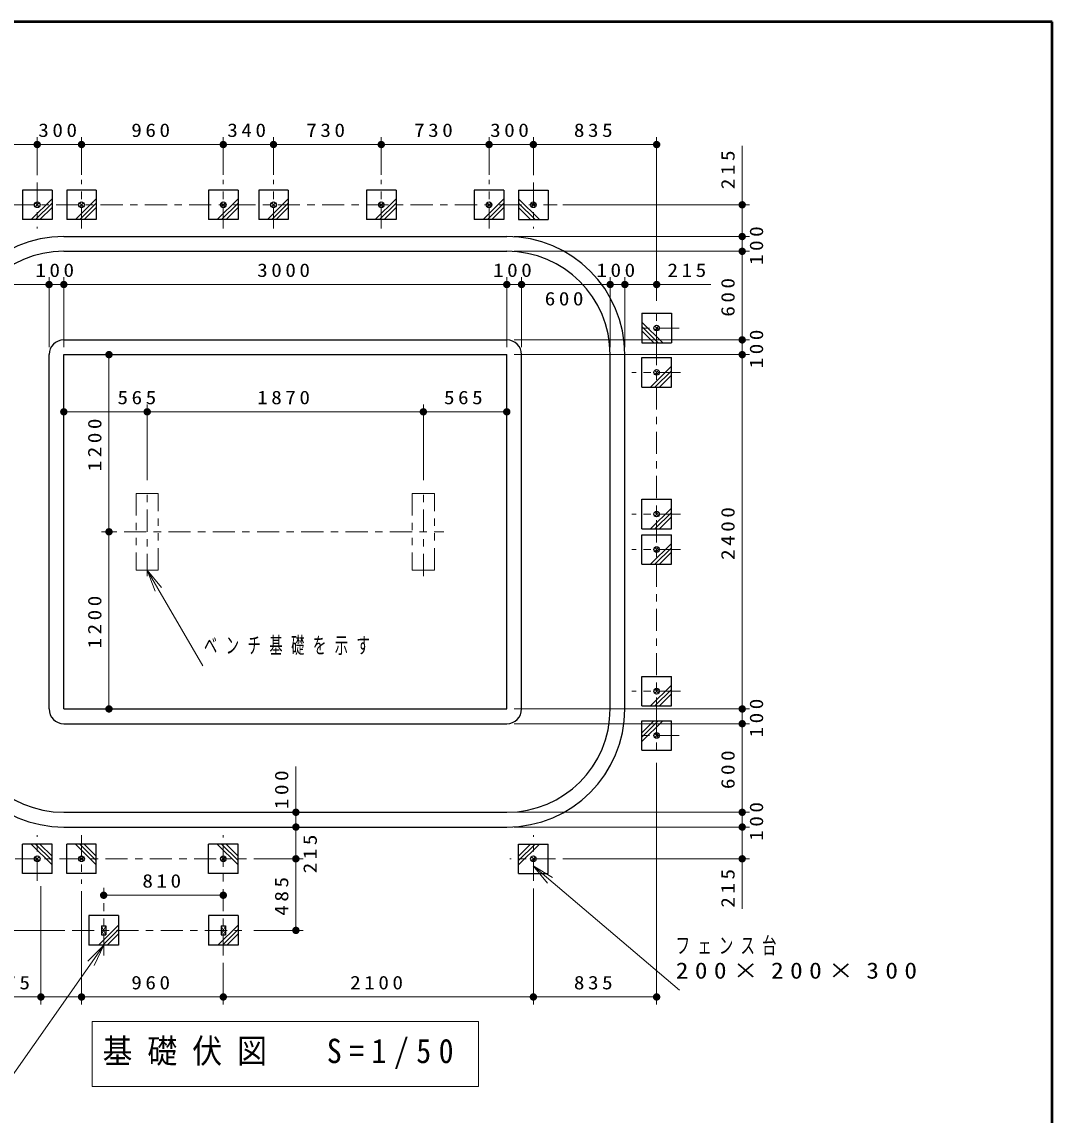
# Model space of a CAD drawing. Units: millimetres on the paper, scale 1:50. Extents: x -365 to 0, y -19 to 257.
# Drawn here: x -139.6 to 0, y 108.9 to 257 of the extents above; entities that cross this region are included whole.
import ezdxf

# ---------------------------------------------------------------- set-up
doc = ezdxf.new("R2010")
doc.units = ezdxf.units.MM
doc.linetypes.add('USER2', pattern=[6, 3, -1, 1, -1])
doc.linetypes.add('USER3', pattern=[8, 3, -1, 1, -1, 1, -1])
doc.layers.add('LY_1', color=7, linetype='Continuous', lineweight=13)
doc.layers.add('LY_3', color=7, linetype='Continuous', lineweight=13)
doc.styles.add('ＭＳ ゴシック', font='')
doc.styles.get('ＭＳ ゴシック').set_extended_font_data('MS Gothic')

# ---------------------------------------------------------------- blocks, each defined once
blk = doc.blocks.new('filled_dot')
at = {"color": 0, "linetype": 'Continuous', "lineweight": -2, "const_width": 1.25}
blk.add_lwpolyline([(-0.625, 0, 1), (0.625, 0, 1)], format="xyb", close=True, dxfattribs=at)
blk = doc.blocks.new('open_arrow')
at = {"color": 0, "linetype": 'Continuous', "lineweight": -2}
blk.add_lwpolyline([(7.5, 1.25), (0, 0), (7.5, -1.25)], dxfattribs=at)

msp = doc.modelspace()

# ---------------------------------------------------------------- linework, layer by layer
at = {"layer": 'LY_1'}
for p, q in [((-154.168, 240.381), (-137.468, 240.381)), ((-137.468, 236.221), (-137.468, 241.381)), ((-137.468, 240.381), (-131.468, 240.381)), ((-131.468, 236.29), (-131.468, 241.381)), ((-131.468, 240.381), (-112.268, 240.381)), ((-112.268, 236.29), (-112.268, 241.381)), ((-112.268, 240.381), (-105.468, 240.381)), ((-105.468, 236.29), (-105.468, 241.381)), ((-105.468, 240.381), (-90.868, 240.381)), ((-90.868, 236.29), (-90.868, 241.381)), ((-90.868, 240.381), (-76.268, 240.381)), ((-76.268, 236.29), (-76.268, 241.381)), ((-76.268, 240.381), (-70.268, 240.381)), ((-70.268, 236.221), (-70.268, 241.381)), ((-70.268, 240.381), (-53.568, 240.381)), ((-53.568, 219.207), (-53.568, 241.381)), ((-41.98, 240.192), (-41.98, 227.917)), ((-138.286, 230.217), (-135.468, 233.035)), ((-132.286, 230.217), (-129.468, 233.035)), ((-113.086, 230.217), (-110.268, 233.035)), ((-106.286, 230.217), (-103.468, 233.035)), ((-91.686, 230.217), (-88.868, 233.035)), ((-77.086, 230.217), (-74.268, 233.035)), ((-69.45, 230.217), (-72.268, 233.035)), ((-137.737, 232.485), (-137.199, 231.948)), ((-137.199, 232.485), (-137.737, 231.948)), ((-137.692, 230.217), (-135.468, 232.441)), ((-137.098, 230.217), (-135.468, 231.847)), ((-131.737, 232.485), (-131.199, 231.948)), ((-131.199, 232.485), (-131.737, 231.948)), ((-131.692, 230.217), (-129.468, 232.441)), ((-131.098, 230.217), (-129.468, 231.847)), ((-112.537, 232.485), (-111.999, 231.948)), ((-111.999, 232.485), (-112.537, 231.948)), ((-112.492, 230.217), (-110.268, 232.441)), ((-111.898, 230.217), (-110.268, 231.847)), ((-105.737, 232.485), (-105.199, 231.948)), ((-105.199, 232.485), (-105.737, 231.948)), ((-105.692, 230.217), (-103.468, 232.441)), ((-105.098, 230.217), (-103.468, 231.847)), ((-91.137, 232.485), (-90.599, 231.948)), ((-90.599, 232.485), (-91.137, 231.948)), ((-91.092, 230.217), (-88.868, 232.441)), ((-90.498, 230.217), (-88.868, 231.847)), ((-76.537, 232.485), (-75.999, 231.948)), ((-75.999, 232.485), (-76.537, 231.948)), ((-76.492, 230.217), (-74.268, 232.441)), ((-75.898, 230.217), (-74.268, 231.847)), ((-70.044, 230.217), (-72.268, 232.441)), ((-70.638, 230.217), (-72.268, 231.847)), ((-69.999, 232.485), (-70.537, 231.948)), ((-70.537, 232.485), (-69.999, 231.948)), ((-66.264, 232.217), (-40.98, 232.217)), ((-72.868, 227.917), (-40.98, 227.917)), ((-41.98, 227.917), (-41.98, 225.917)), ((-72.868, 225.917), (-40.98, 225.917)), ((-41.98, 225.917), (-41.98, 213.917)), ((-135.868, 212.917), (-135.868, 222.416)), ((-133.868, 212.917), (-133.868, 222.416)), ((-73.868, 212.917), (-73.868, 222.416)), ((-71.868, 212.917), (-71.868, 222.416)), ((-59.868, 212.917), (-59.868, 222.416)), ((-57.868, 212.917), (-57.868, 222.416)), ((-57.868, 212.917), (-57.868, 222.416)), ((-53.568, 219.207), (-53.568, 222.416)), ((-147.868, 221.416), (-135.868, 221.416)), ((-135.868, 221.416), (-133.868, 221.416)), ((-133.868, 221.416), (-73.868, 221.416)), ((-73.868, 221.416), (-71.868, 221.416)), ((-71.868, 221.416), (-59.868, 221.416)), ((-59.868, 221.416), (-57.868, 221.416)), ((-57.868, 221.416), (-46.244, 221.416)), ((-52.75, 213.517), (-55.568, 216.335)), ((-53.344, 213.517), (-55.568, 215.741)), ((-53.938, 213.517), (-55.568, 215.147)), ((-53.299, 215.786), (-53.837, 215.248)), ((-53.837, 215.786), (-53.299, 215.248)), ((-72.868, 213.917), (-40.98, 213.917)), ((-41.98, 213.917), (-41.98, 211.917)), ((-127.749, 187.917), (-127.749, 211.917)), ((-72.868, 211.917), (-40.98, 211.917)), ((-41.98, 211.917), (-41.98, 163.917)), ((-51.568, 210.335), (-54.386, 207.517)), ((-53.837, 209.785), (-53.299, 209.248)), ((-53.837, 209.248), (-53.299, 209.785)), ((-51.568, 209.741), (-53.792, 207.517)), ((-51.568, 209.147), (-53.198, 207.517)), ((-122.568, 194.917), (-122.568, 205.17)), ((-85.168, 194.917), (-85.168, 205.17)), ((-133.868, 204.17), (-122.568, 204.17)), ((-122.568, 204.17), (-85.168, 204.17)), ((-85.168, 204.17), (-73.868, 204.17)), ((-51.568, 191.135), (-54.386, 188.317)), ((-53.837, 190.585), (-53.299, 190.048)), ((-53.837, 190.048), (-53.299, 190.585)), ((-51.568, 190.541), (-53.792, 188.317)), ((-51.568, 189.947), (-53.198, 188.317)), ((-126.699, 187.917), (-128.749, 187.917)), ((-127.749, 163.917), (-127.749, 187.917)), ((-51.568, 186.335), (-54.386, 183.517)), ((-53.837, 185.785), (-53.299, 185.248)), ((-53.837, 185.248), (-53.299, 185.785)), ((-51.568, 185.741), (-53.792, 183.517)), ((-51.568, 185.147), (-53.198, 183.517)), ((-122.568, 182.717), (-115.025, 169.775)), ((-51.568, 167.135), (-54.386, 164.317)), ((-53.837, 166.585), (-53.299, 166.048)), ((-53.837, 166.048), (-53.299, 166.585)), ((-51.568, 166.541), (-53.792, 164.317)), ((-51.568, 165.947), (-53.198, 164.317)), ((-72.868, 163.917), (-40.98, 163.917)), ((-41.98, 163.917), (-41.98, 161.917)), ((-72.868, 161.917), (-40.98, 161.917)), ((-52.75, 162.317), (-55.568, 159.498)), ((-53.938, 162.317), (-55.568, 160.686)), ((-53.344, 162.317), (-55.568, 160.092)), ((-41.98, 161.917), (-41.98, 149.917)), ((-53.299, 160.048), (-53.837, 160.585)), ((-53.837, 160.048), (-53.299, 160.585)), ((-102.432, 156.12), (-102.432, 147.917)), ((-53.568, 156.627), (-53.568, 123.897)), ((-72.868, 149.917), (-40.98, 149.917)), ((-41.98, 149.917), (-41.98, 147.917)), ((-102.432, 147.917), (-102.432, 143.617)), ((-72.868, 147.917), (-40.98, 147.917)), ((-41.98, 147.917), (-41.98, 136.852)), ((-138.286, 145.617), (-135.468, 142.799)), ((-137.692, 145.617), (-135.468, 143.392)), ((-137.098, 145.617), (-135.468, 143.986)), ((-132.286, 145.617), (-129.468, 142.798)), ((-131.692, 145.617), (-129.468, 143.392)), ((-131.098, 145.617), (-129.468, 143.986)), ((-113.086, 145.617), (-110.268, 142.798)), ((-112.492, 145.617), (-110.268, 143.392)), ((-111.898, 145.617), (-110.268, 143.986)), ((-69.45, 145.617), (-72.268, 142.799)), ((-70.638, 145.617), (-72.268, 143.986)), ((-70.044, 145.617), (-72.268, 143.392)), ((-137.737, 143.348), (-137.199, 143.885)), ((-137.199, 143.348), (-137.737, 143.885)), ((-131.737, 143.348), (-131.199, 143.885)), ((-131.199, 143.348), (-131.737, 143.885)), ((-112.537, 143.348), (-111.999, 143.885)), ((-111.999, 143.348), (-112.537, 143.885)), ((-69.999, 143.348), (-70.537, 143.885)), ((-70.537, 143.348), (-69.999, 143.885)), ((-108.132, 143.617), (-101.432, 143.617)), ((-102.432, 143.617), (-102.432, 133.917)), ((-70.299, 142.645), (-50.454, 125.81)), ((-66.264, 143.617), (-40.98, 143.617)), ((-136.969, 139.909), (-136.969, 123.897)), ((-131.468, 139.244), (-131.468, 123.897)), ((-128.468, 138.623), (-128.468, 139.679)), ((-70.268, 139.613), (-70.268, 123.897)), ((-128.468, 138.679), (-112.268, 138.679)), ((-133.748, 133.917), (-167.784, 133.917)), ((-129.188, 131.917), (-126.468, 134.636)), ((-128.768, 134.517), (-128.168, 133.317)), ((-128.768, 133.317), (-128.168, 134.517)), ((-128.594, 131.917), (-126.468, 134.042)), ((-128, 131.917), (-126.468, 133.448)), ((-112.988, 131.917), (-110.268, 134.636)), ((-112.568, 134.517), (-111.968, 133.317)), ((-112.568, 133.317), (-111.968, 134.517)), ((-112.394, 131.917), (-110.268, 134.042)), ((-111.8, 131.917), (-110.268, 133.448)), ((-108.132, 133.917), (-101.432, 133.917)), ((-128.468, 131.917), (-142.813, 111.459)), ((-112.268, 129.522), (-112.268, 123.897)), ((-131.468, 124.897), (-143.838, 124.897)), ((-112.268, 124.897), (-131.468, 124.897)), ((-70.268, 124.897), (-112.268, 124.897)), ((-53.568, 124.897), (-70.268, 124.897)), ((-130.018, 121.587), (-130.018, 112.787)), ((-77.718, 121.587), (-130.018, 121.587)), ((-77.718, 112.787), (-77.718, 121.587)), ((-130.018, 112.787), (-77.718, 112.787))]:
    msp.add_line(p, q, dxfattribs=at)
at = {"layer": 'LY_1', "linetype": 'USER2'}
for p, q in [((-131.468, 229), (-131.468, 235.59)), ((-112.268, 229), (-112.268, 235.59)), ((-105.468, 229), (-105.468, 235.59)), ((-90.868, 229), (-90.868, 235.59)), ((-76.268, 229), (-76.268, 235.59)), ((-137.468, 235.221), (-137.468, 229.013)), ((-70.268, 235.221), (-70.268, 229.013)), ((-140.889, 232.217), (-67.045, 232.217)), ((-53.568, 212.478), (-53.568, 218.207)), ((-50.53, 215.517), (-56.258, 215.517)), ((-53.568, 162.482), (-53.568, 212.766)), ((-50.351, 209.517), (-56.941, 209.517)), ((-122.568, 181.917), (-122.568, 193.917)), ((-85.168, 181.917), (-85.168, 193.917)), ((-50.351, 190.317), (-56.941, 190.317)), ((-125.699, 187.917), (-82.399, 187.917)), ((-50.351, 185.517), (-56.941, 185.517)), ((-50.351, 166.317), (-56.941, 166.317)), ((-53.568, 163.355), (-53.568, 157.627)), ((-50.53, 160.317), (-56.258, 160.317)), ((-137.468, 140.613), (-137.468, 146.821)), ((-131.468, 146.834), (-131.468, 140.244)), ((-112.268, 130.522), (-112.268, 146.834)), ((-70.268, 140.613), (-70.268, 146.821)), ((-140.472, 143.617), (-134.264, 143.617)), ((-134.223, 143.617), (-109.132, 143.617)), ((-67.264, 143.617), (-73.472, 143.617)), ((-128.468, 130.522), (-128.468, 137.623)), ((-132.748, 133.917), (-109.132, 133.917))]:
    msp.add_line(p, q, dxfattribs=at)
at = {"layer": 'LY_1', "lineweight": 25}
for p, q in [((-135.468, 234.217), (-139.468, 234.217)), ((-139.468, 234.217), (-139.468, 230.217)), ((-135.468, 234.217), (-135.468, 230.217)), ((-129.468, 234.217), (-133.468, 234.217)), ((-133.468, 234.217), (-133.468, 230.217)), ((-129.468, 234.217), (-129.468, 230.217)), ((-110.268, 234.217), (-114.268, 234.217)), ((-114.268, 234.217), (-114.268, 230.217)), ((-110.268, 234.217), (-110.268, 230.217)), ((-103.468, 234.217), (-107.468, 234.217)), ((-107.468, 234.217), (-107.468, 230.217)), ((-103.468, 234.217), (-103.468, 230.217)), ((-88.868, 234.217), (-92.868, 234.217)), ((-92.868, 234.217), (-92.868, 230.217)), ((-88.868, 234.217), (-88.868, 230.217)), ((-74.268, 234.217), (-78.268, 234.217)), ((-78.268, 234.217), (-78.268, 230.217)), ((-74.268, 234.217), (-74.268, 230.217)), ((-72.268, 234.217), (-68.268, 234.217)), ((-72.268, 234.217), (-72.268, 230.217)), ((-68.268, 234.217), (-68.268, 230.217)), ((-135.468, 230.217), (-139.468, 230.217)), ((-129.468, 230.217), (-133.468, 230.217)), ((-110.268, 230.217), (-114.268, 230.217)), ((-103.468, 230.217), (-107.468, 230.217)), ((-88.868, 230.217), (-92.868, 230.217)), ((-74.268, 230.217), (-78.268, 230.217)), ((-72.268, 230.217), (-68.268, 230.217)), ((-133.868, 227.917), (-73.868, 227.917)), ((-133.868, 225.917), (-73.868, 225.917)), ((-55.568, 217.517), (-51.568, 217.517)), ((-55.568, 217.517), (-55.568, 213.517)), ((-51.568, 217.517), (-51.568, 213.517)), ((-133.868, 213.917), (-73.868, 213.917)), ((-55.568, 213.517), (-51.568, 213.517)), ((-135.868, 163.915), (-135.868, 211.915)), ((-133.868, 211.917), (-73.868, 211.917)), ((-133.868, 163.915), (-133.868, 211.915)), ((-73.868, 163.917), (-73.868, 211.917)), ((-71.868, 163.917), (-71.868, 211.917)), ((-59.868, 163.917), (-59.868, 211.917)), ((-57.868, 163.917), (-57.868, 211.917)), ((-55.568, 207.517), (-55.568, 211.517)), ((-55.568, 211.517), (-51.568, 211.517)), ((-51.568, 207.517), (-51.568, 211.517)), ((-55.568, 207.517), (-51.568, 207.517)), ((-55.568, 188.317), (-55.568, 192.317)), ((-55.568, 192.317), (-51.568, 192.317)), ((-51.568, 188.317), (-51.568, 192.317)), ((-55.568, 188.317), (-51.568, 188.317)), ((-55.568, 183.517), (-55.568, 187.517)), ((-55.568, 187.517), (-51.568, 187.517)), ((-51.568, 183.517), (-51.568, 187.517)), ((-55.568, 183.517), (-51.568, 183.517)), ((-55.568, 164.317), (-55.568, 168.317)), ((-55.568, 168.317), (-51.568, 168.317)), ((-51.568, 164.317), (-51.568, 168.317)), ((-133.868, 163.917), (-73.868, 163.917)), ((-55.568, 164.317), (-51.568, 164.317)), ((-133.868, 161.917), (-73.868, 161.917)), ((-55.568, 162.317), (-51.568, 162.317)), ((-55.568, 158.317), (-55.568, 162.317)), ((-51.568, 158.317), (-51.568, 162.317)), ((-55.568, 158.317), (-51.568, 158.317)), ((-133.868, 149.917), (-73.868, 149.917)), ((-133.868, 147.917), (-73.868, 147.917)), ((-135.468, 145.617), (-139.468, 145.617)), ((-139.468, 141.617), (-139.468, 145.617)), ((-135.468, 141.617), (-135.468, 145.617)), ((-129.468, 145.617), (-133.468, 145.617)), ((-133.468, 141.617), (-133.468, 145.617)), ((-129.468, 141.617), (-129.468, 145.617)), ((-110.268, 145.617), (-114.268, 145.617)), ((-114.268, 141.617), (-114.268, 145.617)), ((-110.268, 141.617), (-110.268, 145.617)), ((-72.268, 145.617), (-68.268, 145.617)), ((-72.268, 141.617), (-72.268, 145.617)), ((-68.268, 141.617), (-68.268, 145.617)), ((-135.468, 141.617), (-139.468, 141.617)), ((-129.468, 141.617), (-133.468, 141.617)), ((-110.268, 141.617), (-114.268, 141.617)), ((-72.268, 141.617), (-68.268, 141.617)), ((-126.468, 135.917), (-130.468, 135.917)), ((-130.468, 135.917), (-130.468, 131.917)), ((-126.468, 135.917), (-126.468, 131.917)), ((-110.268, 135.917), (-114.268, 135.917)), ((-114.268, 135.917), (-114.268, 131.917)), ((-110.268, 135.917), (-110.268, 131.917)), ((-128.768, 134.517), (-128.768, 133.317)), ((-128.768, 134.517), (-128.168, 134.517)), ((-128.768, 134.517), (-128.168, 134.517)), ((-128.768, 133.317), (-128.168, 133.317)), ((-128.168, 134.517), (-128.168, 133.317)), ((-112.568, 134.517), (-112.568, 133.317)), ((-112.568, 134.517), (-111.968, 134.517)), ((-112.568, 134.517), (-111.968, 134.517)), ((-112.568, 133.317), (-111.968, 133.317)), ((-111.968, 134.517), (-111.968, 133.317)), ((-126.468, 131.917), (-130.468, 131.917)), ((-110.268, 131.917), (-114.268, 131.917))]:
    msp.add_line(p, q, dxfattribs=at)
at = {"layer": 'LY_1', "linetype": 'USER3'}
for p, q in [((-121.068, 193.117), (-124.068, 193.117)), ((-124.068, 193.117), (-124.068, 182.717)), ((-121.068, 182.717), (-121.068, 193.117)), ((-83.668, 193.117), (-86.668, 193.117)), ((-86.668, 193.117), (-86.668, 182.717)), ((-83.668, 182.717), (-83.668, 193.117)), ((-124.068, 182.717), (-121.068, 182.717)), ((-86.668, 182.717), (-83.668, 182.717))]:
    msp.add_line(p, q, dxfattribs=at)
at = {"layer": 'LY_1', "lineweight": 25}
for centre in [(-137.468, 232.217), (-131.468, 232.217), (-112.268, 232.217), (-105.468, 232.217), (-90.868, 232.217), (-76.268, 232.217), (-70.268, 232.217), (-53.568, 215.517), (-53.568, 209.517), (-53.568, 190.317), (-53.568, 185.517), (-53.568, 166.317), (-53.568, 160.317), (-137.468, 143.617), (-131.468, 143.617), (-112.268, 143.617), (-70.268, 143.617)]:
    msp.add_circle(centre, 0.38, dxfattribs=at)
for centre, radius, start, end in [((-133.868, 211.917), 16, 90, 180), ((-73.868, 211.917), 16, 0, 90), ((-133.868, 211.917), 14, 90, 180), ((-73.868, 211.917), 14, 0, 90), ((-133.868, 211.917), 2, 90, 180), ((-73.868, 211.917), 2, 0, 90), ((-133.868, 163.917), 16, 180, 270), ((-133.868, 163.917), 14, 180, 270), ((-133.868, 163.917), 2, 180, 270), ((-73.868, 163.917), 16, 270, 0), ((-73.868, 163.917), 14, 270, 0), ((-73.868, 163.917), 2, 270, 0)]:
    msp.add_arc(centre, radius, start, end, dxfattribs=at)
at = {"layer": 'LY_3', "lineweight": 50}
for p, q in [((0, 257), (-365, 257)), ((0, 0), (0, 257))]:
    msp.add_line(p, q, dxfattribs=at)

# ---------------------------------------------------------------- block references
at = {"layer": 'LY_1', "xscale": 0.4, "yscale": 0.4}
for p in [(-137.468, 240.381), (-131.468, 240.381), (-112.268, 240.381), (-105.468, 240.381), (-90.868, 240.381), (-76.268, 240.381), (-70.268, 240.381), (-135.868, 221.416), (-133.868, 221.416), (-73.868, 221.416), (-71.868, 221.416), (-59.868, 221.416), (-57.868, 221.416), (-133.868, 204.17), (-122.568, 204.17), (-85.168, 204.17), (-128.468, 138.679), (-136.969, 124.897), (-131.468, 124.897), (-112.268, 124.897), (-70.268, 124.897)]:
    msp.add_blockref('filled_dot', p, dxfattribs=at)
for name, p, rotation in [('filled_dot', (-137.468, 240.381), 180), ('filled_dot', (-131.468, 240.381), 180), ('filled_dot', (-112.268, 240.381), 180), ('filled_dot', (-105.468, 240.381), 180), ('filled_dot', (-90.868, 240.381), 180), ('filled_dot', (-76.268, 240.381), 180), ('filled_dot', (-70.268, 240.381), 180), ('filled_dot', (-53.568, 240.381), 180), ('filled_dot', (-41.98, 232.217), 270), ('filled_dot', (-41.98, 227.917), 270), ('filled_dot', (-41.98, 227.917), 90), ('filled_dot', (-41.98, 225.917), 270), ('filled_dot', (-41.98, 225.917), 90), ('filled_dot', (-135.868, 221.416), 180), ('filled_dot', (-133.868, 221.416), 180), ('filled_dot', (-73.868, 221.416), 180), ('filled_dot', (-71.868, 221.416), 180), ('filled_dot', (-59.868, 221.416), 180), ('filled_dot', (-57.868, 221.416), 180), ('filled_dot', (-53.568, 221.416), 180), ('filled_dot', (-41.98, 213.917), 270), ('filled_dot', (-41.98, 213.917), 90), ('filled_dot', (-127.749, 211.917), 270), ('filled_dot', (-41.98, 211.917), 270), ('filled_dot', (-41.98, 211.917), 90), ('filled_dot', (-122.568, 204.17), 180), ('filled_dot', (-85.168, 204.17), 180), ('filled_dot', (-73.868, 204.17), 180), ('filled_dot', (-127.749, 187.917), 270), ('filled_dot', (-127.749, 187.917), 90), ('open_arrow', (-122.568, 182.717), 300.2), ('filled_dot', (-127.749, 163.917), 90), ('filled_dot', (-41.98, 163.917), 270), ('filled_dot', (-41.98, 163.917), 90), ('filled_dot', (-41.98, 161.917), 270), ('filled_dot', (-41.98, 161.917), 90), ('filled_dot', (-102.432, 149.917), 270), ('filled_dot', (-41.98, 149.917), 270), ('filled_dot', (-41.98, 149.917), 90), ('filled_dot', (-102.432, 147.917), 270), ('filled_dot', (-102.432, 147.917), 90), ('filled_dot', (-41.98, 147.917), 90), ('filled_dot', (-41.98, 147.917), 270), ('filled_dot', (-102.432, 143.617), 90), ('filled_dot', (-102.432, 143.617), 270), ('filled_dot', (-41.98, 143.617), 90), ('open_arrow', (-70.299, 142.645), 319.7), ('filled_dot', (-112.268, 138.679), 180), ('filled_dot', (-102.432, 133.917), 90), ('open_arrow', (-128.468, 131.917), 235), ('filled_dot', (-131.468, 124.897), 180), ('filled_dot', (-112.268, 124.897), 180), ('filled_dot', (-70.268, 124.897), 180), ('filled_dot', (-53.568, 124.897), 180)]:
    msp.add_blockref(name, p, dxfattribs=dict(at, rotation=rotation))

# ---------------------------------------------------------------- texts
at = {"layer": 'LY_1', "style": 'ＭＳ ゴシック'}
for s, insert, char_height, attachment_point in [('\\T1.33;\\W1.15;300', (-134.468, 241.381), 1.833, 8), ('\\T1.33;\\W1.15;960', (-121.868, 241.381), 1.833, 8), ('\\T1.33;\\W1.15;340', (-108.868, 241.381), 1.833, 8), ('\\T1.33;\\W1.15;730', (-98.168, 241.381), 1.833, 8), ('\\T1.33;\\W1.15;730', (-83.568, 241.381), 1.833, 8), ('\\T1.33;\\W1.15;300', (-73.268, 241.381), 1.833, 8), ('\\T1.33;\\W1.15;835', (-61.918, 241.381), 1.833, 8), ('\\T1.33;\\W1.15;100', (-134.868, 222.416), 1.833, 8), ('\\T1.33;\\W1.15;3000', (-103.868, 222.416), 1.833, 8), ('\\T1.33;\\W1.15;100', (-72.868, 222.416), 1.833, 8), ('\\T1.33;\\W1.15;100', (-58.868, 222.416), 1.833, 8), ('\\T1.33;\\W1.15;215', (-49.244, 222.416), 1.833, 8), ('\\T1.33;\\W1.15;600', (-65.868, 220.416), 1.833, 2), ('\\T1.33;\\W1.15;565', (-123.74, 205.17), 1.833, 8), ('\\T1.33;\\W1.15;1870', (-103.868, 205.17), 1.833, 8), ('\\T1.33;\\W1.15;565', (-79.518, 205.17), 1.833, 8), ('\\T1.64;\\W0.6;ベンチ基礎を示す', (-114.883, 172.425), 2.199, 4), ('\\T1.33;\\W1.15;810', (-120.368, 139.679), 1.833, 8), ('\\T1.5;\\W0.65;フェンス台', (-50.982, 131.76), 2.199, 4), ('\\T1.5;\\W1.15;200×200×300', (-50.982, 128.46), 2.199, 4), ('\\T1.33;\\W1.15;275', (-140.838, 125.897), 1.833, 8), ('\\T1.33;\\W1.15;960', (-121.868, 125.897), 1.833, 8), ('\\T1.33;\\W1.15;2100', (-91.268, 125.897), 1.833, 8), ('\\T1.33;\\W1.15;835', (-61.918, 125.897), 1.833, 8), ('\\T1.5;\\W0.9;基礎伏図\u3000S=1/50', (-128.618, 117.187), 3.299, 4)]:
    msp.add_mtext(s, dxfattribs=dict(at, insert=insert, char_height=char_height, attachment_point=attachment_point))
at = {"layer": 'LY_1', "char_height": 1.833, "rotation": 90, "style": 'ＭＳ ゴシック'}
for s, insert, attachment_point in [('\\T1.33;\\W1.15;215', (-42.98, 237.192), 8), ('\\T1.33;\\W1.15;100', (-40.98, 226.917), 2), ('\\T1.33;\\W1.15;600', (-42.98, 219.917), 8), ('\\T1.33;\\W1.15;100', (-40.98, 212.917), 2), ('\\T1.33;\\W1.15;1200', (-128.749, 199.917), 8), ('\\T1.33;\\W1.15;2400', (-42.98, 187.917), 8), ('\\T1.33;\\W1.15;1200', (-128.749, 175.917), 8), ('\\T1.33;\\W1.15;100', (-40.98, 162.917), 2), ('\\T1.33;\\W1.15;600', (-42.98, 155.917), 8), ('\\T1.33;\\W1.15;100', (-103.432, 153.203), 8), ('\\T1.33;\\W1.15;100', (-40.98, 148.917), 2), ('\\T1.33;\\W1.15;215', (-101.432, 144.508), 2), ('\\T1.33;\\W1.15;485', (-103.432, 138.767), 8), ('\\T1.33;\\W1.15;215', (-42.98, 139.852), 8)]:
    msp.add_mtext(s, dxfattribs=dict(at, insert=insert, attachment_point=attachment_point))

doc.saveas('drawing.dxf')
